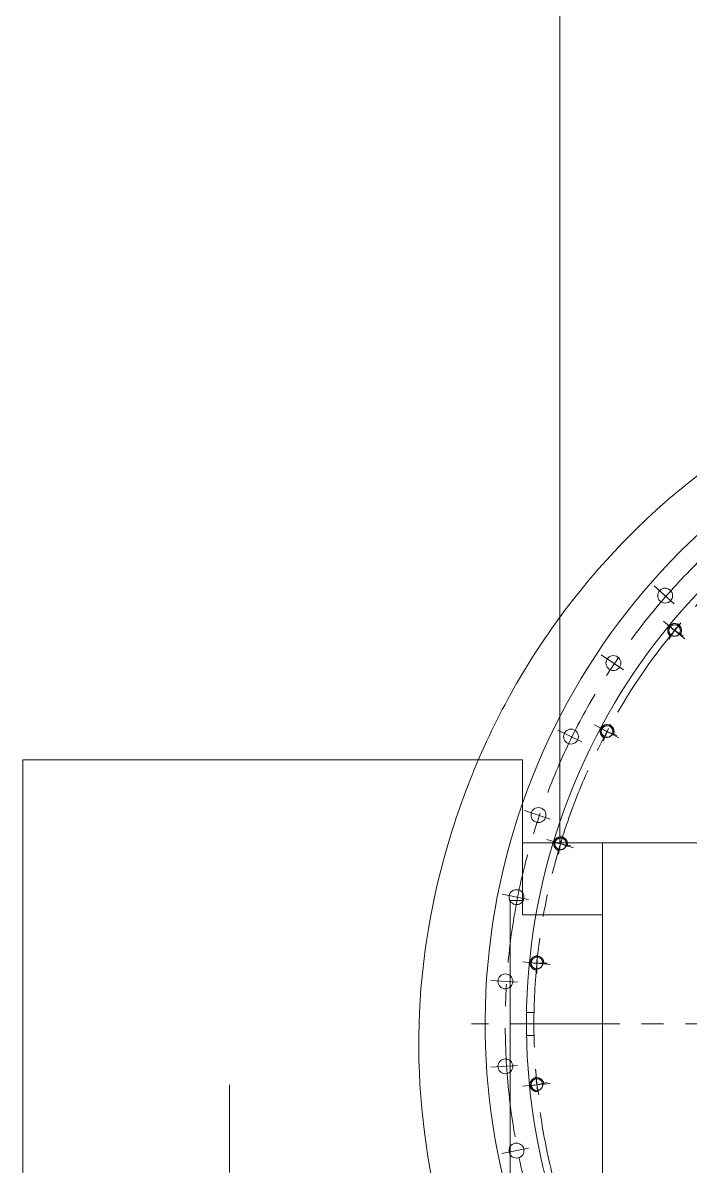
# Model space of a CAD drawing. Header units: inches. Extents: x 0 to 26418, y 0 to 20128.
# Drawn here: x 3079 to 3660, y 3853 to 4848 of the extents above; entities that cross this region are included whole.
import ezdxf

# ---------------------------------------------------------------- set-up
doc = ezdxf.new("R2010")
doc.units = ezdxf.units.IN
doc.header["$MEASUREMENT"] = 0
doc.linetypes.add('CENTER', pattern=[50.8, 31.75, -6.35, 6.35, -6.35])
doc.linetypes.add('点画线', pattern=[18, 12, -2, 2, -2])
for name, color, linetype, lineweight in [('CAXA1', 5, 'CENTER', 5), ('中心线层', 5, 'CENTER', 5), ('细实线层', 7, 'Continuous', 5)]:
    doc.layers.add(name, color=color, linetype=linetype, lineweight=lineweight)

msp = doc.modelspace()

# ---------------------------------------------------------------- linework, layer by layer
at = {"color": 7, "lineweight": 5}
for p, q in [((3546.45, 4134.48), (3546.45, 5036.75)), ((3640.5, 4320.68), (3640.44, 4320.37)), ((3640.58, 4320.99), (3640.5, 4320.68)), ((3640.67, 4321.29), (3640.58, 4320.99)), ((3640.78, 4321.58), (3640.67, 4321.29)), ((3640.9, 4321.87), (3640.78, 4321.58)), ((3641.04, 4322.15), (3640.9, 4321.87)), ((3641.2, 4322.43), (3641.04, 4322.15)), ((3641.36, 4322.69), (3641.2, 4322.43)), ((3641.55, 4322.95), (3641.36, 4322.69)), ((3641.74, 4323.2), (3641.55, 4322.95)), ((3641.95, 4323.43), (3641.74, 4323.2)), ((3642.17, 4323.66), (3641.95, 4323.43)), ((3642.4, 4323.87), (3642.17, 4323.66)), ((3642.64, 4324.07), (3642.4, 4323.87)), ((3642.89, 4324.26), (3642.64, 4324.07)), ((3643.15, 4324.43), (3642.89, 4324.26)), ((3643.42, 4324.59), (3643.15, 4324.43)), ((3643.7, 4324.74), (3643.42, 4324.59)), ((3643.98, 4324.87), (3643.7, 4324.74)), ((3644.28, 4324.99), (3643.98, 4324.87)), ((3644.57, 4325.09), (3644.28, 4324.99)), ((3644.88, 4325.17), (3644.57, 4325.09)), ((3645.18, 4325.24), (3644.88, 4325.17)), ((3645.49, 4325.3), (3645.18, 4325.24)), ((3645.8, 4325.33), (3645.49, 4325.3)), ((3646.12, 4325.35), (3645.8, 4325.33)), ((3646.43, 4325.36), (3646.12, 4325.35)), ((3646.75, 4325.35), (3646.43, 4325.36)), ((3647.06, 4325.32), (3646.75, 4325.35)), ((3647.37, 4325.27), (3647.06, 4325.32)), ((3647.68, 4325.21), (3647.37, 4325.27)), ((3647.98, 4325.13), (3647.68, 4325.21)), ((3648.28, 4325.04), (3647.98, 4325.13)), ((3648.58, 4324.93), (3648.28, 4325.04)), ((3648.86, 4324.81), (3648.58, 4324.93)), ((3649.15, 4324.67), (3648.86, 4324.81)), ((3649.42, 4324.51), (3649.15, 4324.67)), ((3649.69, 4324.35), (3649.42, 4324.51)), ((3649.94, 4324.17), (3649.69, 4324.35)), ((3649.69, 4324.35), (3649.69, 4324.35)), ((3650.19, 4323.97), (3649.94, 4324.17)), ((3650.43, 4323.76), (3650.19, 4323.97)), ((3650.65, 4323.55), (3650.43, 4323.76)), ((3650.86, 4323.31), (3650.65, 4323.55)), ((3651.06, 4323.07), (3650.86, 4323.31)), ((3651.25, 4322.82), (3651.06, 4323.07)), ((3651.43, 4322.56), (3651.25, 4322.82)), ((3651.59, 4322.29), (3651.43, 4322.56)), ((3651.73, 4322.01), (3651.59, 4322.29)), ((3651.87, 4321.73), (3651.73, 4322.01)), ((3651.98, 4321.44), (3651.87, 4321.73)), ((3652.08, 4321.14), (3651.98, 4321.44)), ((3652.17, 4320.84), (3652.08, 4321.14)), ((3652.24, 4320.53), (3652.17, 4320.84)), ((3640.37, 4319.75), (3640.35, 4319.44)), ((3640.35, 4319.44), (3640.36, 4319.12)), ((3640.36, 4319.12), (3640.38, 4318.81)), ((3640.39, 4320.06), (3640.37, 4319.75)), ((3640.38, 4318.81), (3640.41, 4318.5)), ((3640.44, 4320.37), (3640.39, 4320.06)), ((3640.41, 4318.5), (3640.47, 4318.19)), ((3640.47, 4318.19), (3640.54, 4317.88)), ((3640.54, 4317.88), (3640.62, 4317.58)), ((3640.62, 4317.58), (3640.72, 4317.28)), ((3640.72, 4317.28), (3640.84, 4316.99)), ((3640.84, 4316.99), (3640.97, 4316.7)), ((3640.97, 4316.7), (3641.12, 4316.43)), ((3641.12, 4316.43), (3641.28, 4316.16)), ((3641.28, 4316.16), (3641.45, 4315.9)), ((3641.45, 4315.9), (3641.64, 4315.64)), ((3641.64, 4315.64), (3641.84, 4315.4)), ((3641.84, 4315.4), (3642.05, 4315.17)), ((3642.05, 4315.17), (3642.28, 4314.95)), ((3642.28, 4314.95), (3642.52, 4314.75)), ((3642.52, 4314.75), (3642.76, 4314.55)), ((3642.76, 4314.55), (3643.02, 4314.37)), ((3643.02, 4314.37), (3643.55, 4315.16)), ((3643.02, 4314.37), (3643.02, 4314.37)), ((3643.55, 4315.16), (3643.55, 4315.16)), ((3643.55, 4315.16), (3643.77, 4315.02)), ((3643.77, 4315.02), (3644, 4314.89)), ((3644, 4314.89), (3644.24, 4314.77)), ((3644.24, 4314.77), (3644.48, 4314.67)), ((3644.48, 4314.67), (3644.73, 4314.57)), ((3644.73, 4314.57), (3644.98, 4314.5)), ((3644.98, 4314.5), (3645.24, 4314.43)), ((3645.24, 4314.43), (3645.5, 4314.38)), ((3645.5, 4314.38), (3645.76, 4314.34)), ((3645.76, 4314.34), (3646.02, 4314.32)), ((3646.02, 4314.32), (3646.29, 4314.31)), ((3646.29, 4314.31), (3646.55, 4314.31)), ((3646.55, 4314.31), (3646.81, 4314.33)), ((3646.81, 4314.33), (3647.08, 4314.36)), ((3647.08, 4314.36), (3647.34, 4314.4)), ((3647.34, 4314.4), (3647.6, 4314.46)), ((3647.6, 4314.46), (3647.85, 4314.53)), ((3647.85, 4314.53), (3648.1, 4314.62)), ((3648.1, 4314.62), (3648.35, 4314.72)), ((3648.35, 4314.72), (3648.59, 4314.83)), ((3648.59, 4314.83), (3648.82, 4314.95)), ((3648.82, 4314.95), (3649.05, 4315.09)), ((3649.05, 4315.09), (3649.27, 4315.23)), ((3649.27, 4315.23), (3649.48, 4315.39)), ((3649.48, 4315.39), (3649.68, 4315.56)), ((3649.68, 4315.56), (3649.88, 4315.74)), ((3649.88, 4315.74), (3650.06, 4315.93)), ((3650.06, 4315.93), (3650.24, 4316.13)), ((3650.24, 4316.13), (3650.4, 4316.34)), ((3650.4, 4316.34), (3650.55, 4316.55)), ((3650.55, 4316.55), (3650.55, 4316.55)), ((3650.55, 4316.55), (3651.34, 4316.03)), ((3651.34, 4316.03), (3651.51, 4316.29)), ((3651.34, 4316.03), (3651.34, 4316.03)), ((3651.51, 4316.29), (3651.66, 4316.56)), ((3651.66, 4316.56), (3651.8, 4316.85)), ((3651.8, 4316.85), (3651.93, 4317.14)), ((3651.93, 4317.14), (3652.03, 4317.43)), ((3652.03, 4317.43), (3652.13, 4317.73)), ((3652.13, 4317.73), (3652.2, 4318.03)), ((3652.2, 4318.03), (3652.27, 4318.34)), ((3652.29, 4320.22), (3652.24, 4320.53)), ((3652.27, 4318.34), (3652.31, 4318.65)), ((3652.33, 4319.91), (3652.29, 4320.22)), ((3652.31, 4318.65), (3652.34, 4318.97)), ((3652.35, 4319.59), (3652.33, 4319.91)), ((3652.34, 4318.97), (3652.35, 4319.28)), ((3652.35, 4319.28), (3652.35, 4319.59)), ((3581.56, 4231.81), (3581.54, 4231.5)), ((3581.54, 4231.5), (3581.54, 4231.18)), ((3581.54, 4231.18), (3581.56, 4230.87)), ((3581.59, 4232.12), (3581.56, 4231.81)), ((3581.64, 4232.43), (3581.59, 4232.12)), ((3581.71, 4232.74), (3581.64, 4232.43)), ((3581.79, 4233.04), (3581.71, 4232.74)), ((3581.88, 4233.34), (3581.79, 4233.04)), ((3582, 4233.64), (3581.88, 4233.34)), ((3582.13, 4233.92), (3582, 4233.64)), ((3582.27, 4234.2), (3582.13, 4233.92)), ((3582.42, 4234.48), (3582.27, 4234.2)), ((3582.6, 4234.74), (3582.42, 4234.48)), ((3582.78, 4234.99), (3582.6, 4234.74)), ((3582.98, 4235.24), (3582.78, 4234.99)), ((3583.19, 4235.47), (3582.98, 4235.24)), ((3583.41, 4235.69), (3583.19, 4235.47)), ((3583.64, 4235.9), (3583.41, 4235.69)), ((3583.89, 4236.1), (3583.64, 4235.9)), ((3584.14, 4236.29), (3583.89, 4236.1)), ((3584.41, 4236.46), (3584.14, 4236.29)), ((3584.68, 4236.61), (3584.41, 4236.46)), ((3584.96, 4236.76), (3584.68, 4236.61)), ((3585.24, 4236.88), (3584.96, 4236.76)), ((3585.54, 4237), (3585.24, 4236.88)), ((3585.84, 4237.09), (3585.54, 4237)), ((3586.14, 4237.17), (3585.84, 4237.09)), ((3586.45, 4237.24), (3586.14, 4237.17)), ((3586.76, 4237.29), (3586.45, 4237.24)), ((3587.07, 4237.32), (3586.76, 4237.29)), ((3587.38, 4237.34), (3587.07, 4237.32)), ((3587.7, 4237.34), (3587.38, 4237.34)), ((3588.01, 4237.32), (3587.7, 4237.34)), ((3588.32, 4237.29), (3588.01, 4237.32)), ((3588.63, 4237.24), (3588.32, 4237.29)), ((3588.94, 4237.17), (3588.63, 4237.24)), ((3589.24, 4237.09), (3588.94, 4237.17)), ((3589.54, 4237), (3589.24, 4237.09)), ((3589.84, 4236.88), (3589.54, 4237)), ((3590.12, 4236.76), (3589.84, 4236.88)), ((3589.84, 4236.88), (3589.84, 4236.88)), ((3590.4, 4236.61), (3590.12, 4236.76)), ((3590.68, 4236.46), (3590.4, 4236.61)), ((3590.94, 4236.29), (3590.68, 4236.46)), ((3591.19, 4236.1), (3590.94, 4236.29)), ((3591.44, 4235.9), (3591.19, 4236.1)), ((3591.67, 4235.69), (3591.44, 4235.9)), ((3591.89, 4235.47), (3591.67, 4235.69)), ((3592.1, 4235.24), (3591.89, 4235.47)), ((3592.3, 4234.99), (3592.1, 4235.24)), ((3592.49, 4234.74), (3592.3, 4234.99)), ((3592.66, 4234.48), (3592.49, 4234.74)), ((3592.81, 4234.2), (3592.66, 4234.48)), ((3592.96, 4233.92), (3592.81, 4234.2)), ((3593.08, 4233.64), (3592.96, 4233.92)), ((3593.2, 4233.34), (3593.08, 4233.64)), ((3593.29, 4233.04), (3593.2, 4233.34)), ((3593.37, 4232.74), (3593.29, 4233.04)), ((3593.44, 4232.43), (3593.37, 4232.74)), ((3593.49, 4232.12), (3593.44, 4232.43)), ((3593.52, 4231.81), (3593.49, 4232.12)), ((3593.54, 4231.5), (3593.52, 4231.81)), ((3593.52, 4230.87), (3593.54, 4231.18)), ((3593.54, 4231.18), (3593.54, 4231.5)), ((3581.56, 4230.87), (3581.59, 4230.56)), ((3581.59, 4230.56), (3581.64, 4230.25)), ((3581.64, 4230.25), (3581.71, 4229.94)), ((3581.71, 4229.94), (3581.79, 4229.64)), ((3581.79, 4229.64), (3581.88, 4229.34)), ((3581.88, 4229.34), (3582, 4229.04)), ((3582, 4229.04), (3582.13, 4228.76)), ((3582.13, 4228.76), (3582.27, 4228.48)), ((3582.27, 4228.48), (3582.42, 4228.21)), ((3582.42, 4228.21), (3582.6, 4227.94)), ((3582.6, 4227.94), (3582.78, 4227.69)), ((3582.78, 4227.69), (3582.98, 4227.44)), ((3582.98, 4227.44), (3583.19, 4227.21)), ((3583.19, 4227.21), (3583.41, 4226.99)), ((3583.41, 4226.99), (3583.64, 4226.78)), ((3583.64, 4226.78), (3583.89, 4226.58)), ((3583.89, 4226.58), (3584.14, 4226.4)), ((3584.14, 4226.4), (3584.41, 4226.22)), ((3584.41, 4226.22), (3584.68, 4226.07)), ((3584.68, 4226.07), (3584.96, 4225.92)), ((3584.96, 4225.92), (3585.24, 4225.8)), ((3585.24, 4225.8), (3585.61, 4226.67)), ((3585.24, 4225.8), (3585.24, 4225.8)), ((3585.61, 4226.67), (3585.61, 4226.67)), ((3585.61, 4226.67), (3585.85, 4226.58)), ((3585.85, 4226.58), (3586.11, 4226.5)), ((3586.11, 4226.5), (3586.36, 4226.43)), ((3586.36, 4226.43), (3586.62, 4226.37)), ((3586.62, 4226.37), (3586.88, 4226.33)), ((3586.88, 4226.33), (3587.14, 4226.3)), ((3587.14, 4226.3), (3587.41, 4226.29)), ((3587.41, 4226.29), (3587.67, 4226.29)), ((3587.67, 4226.29), (3587.94, 4226.3)), ((3587.94, 4226.3), (3588.2, 4226.33)), ((3588.2, 4226.33), (3588.46, 4226.37)), ((3588.46, 4226.37), (3588.72, 4226.43)), ((3588.72, 4226.43), (3588.98, 4226.5)), ((3588.98, 4226.5), (3589.23, 4226.58)), ((3589.23, 4226.58), (3589.47, 4226.67)), ((3589.47, 4226.67), (3589.72, 4226.78)), ((3589.72, 4226.78), (3589.95, 4226.9)), ((3589.95, 4226.9), (3590.18, 4227.03)), ((3590.18, 4227.03), (3590.4, 4227.18)), ((3590.4, 4227.18), (3590.62, 4227.33)), ((3590.62, 4227.33), (3590.82, 4227.5)), ((3590.82, 4227.5), (3591.02, 4227.68)), ((3591.02, 4227.68), (3591.21, 4227.86)), ((3591.21, 4227.86), (3591.38, 4228.06)), ((3591.38, 4228.06), (3591.55, 4228.26)), ((3591.55, 4228.26), (3591.7, 4228.48)), ((3591.7, 4228.48), (3591.85, 4228.7)), ((3591.85, 4228.7), (3591.98, 4228.93)), ((3591.98, 4228.93), (3592.1, 4229.17)), ((3592.1, 4229.17), (3592.21, 4229.41)), ((3592.21, 4229.41), (3592.21, 4229.41)), ((3592.21, 4229.41), (3593.08, 4229.04)), ((3593.08, 4229.04), (3593.2, 4229.34)), ((3593.08, 4229.04), (3593.08, 4229.04)), ((3593.2, 4229.34), (3593.29, 4229.64)), ((3593.29, 4229.64), (3593.37, 4229.94)), ((3593.37, 4229.94), (3593.44, 4230.25)), ((3593.44, 4230.25), (3593.49, 4230.56)), ((3593.49, 4230.56), (3593.52, 4230.87)), ((3078.52, 3768.92), (3078.52, 4206.68)), ((3513.67, 4206.68), (3078.52, 4206.68)), ((3513.67, 4071.67), (3513.67, 4206.68)), ((3546.45, 4134.48), (3513.67, 4134.48)), ((3541.04, 4133.78), (3541.03, 4133.46)), ((3541.03, 4133.46), (3541.04, 4133.15)), ((3541.06, 4134.09), (3541.04, 4133.78)), ((3541.04, 4133.15), (3541.07, 4132.83)), ((3541.09, 4134.4), (3541.06, 4134.09)), ((3541.07, 4132.83), (3541.12, 4132.52)), ((3541.15, 4134.71), (3541.09, 4134.4)), ((3541.12, 4132.52), (3541.18, 4132.22)), ((3541.22, 4135.02), (3541.15, 4134.71)), ((3541.18, 4132.22), (3541.26, 4131.91)), ((3541.3, 4135.32), (3541.22, 4135.02)), ((3541.26, 4131.91), (3541.35, 4131.61)), ((3541.4, 4135.62), (3541.3, 4135.32)), ((3541.35, 4131.61), (3541.46, 4131.32)), ((3541.52, 4135.91), (3541.4, 4135.62)), ((3541.65, 4136.19), (3541.52, 4135.91)), ((3541.8, 4136.47), (3541.65, 4136.19)), ((3541.96, 4136.74), (3541.8, 4136.47)), ((3542.13, 4137), (3541.96, 4136.74)), ((3542.32, 4137.25), (3542.13, 4137)), ((3542.52, 4137.5), (3542.32, 4137.25)), ((3542.73, 4137.73), (3542.52, 4137.5)), ((3542.96, 4137.95), (3542.73, 4137.73)), ((3543.19, 4138.15), (3542.96, 4137.95)), ((3543.44, 4138.35), (3543.19, 4138.15)), ((3543.7, 4138.53), (3543.44, 4138.35)), ((3543.96, 4138.7), (3543.7, 4138.53)), ((3544.24, 4138.85), (3543.96, 4138.7)), ((3544.52, 4138.99), (3544.24, 4138.85)), ((3544.81, 4139.11), (3544.52, 4138.99)), ((3545.1, 4139.22), (3544.81, 4139.11)), ((3545.4, 4139.31), (3545.1, 4139.22)), ((3545.71, 4139.39), (3545.4, 4139.31)), ((3546.01, 4139.45), (3545.71, 4139.39)), ((3546.33, 4139.5), (3546.01, 4139.45)), ((3546.64, 4139.53), (3546.33, 4139.5)), ((4580.59, 4134.48), (3546.45, 4134.48)), ((3546.95, 4139.54), (3546.64, 4139.53)), ((3547.27, 4139.54), (3546.95, 4139.54)), ((3547.58, 4139.51), (3547.27, 4139.54)), ((3547.89, 4139.48), (3547.58, 4139.51)), ((3548.2, 4139.42), (3547.89, 4139.48)), ((3548.51, 4139.36), (3548.2, 4139.42)), ((3548.2, 4139.42), (3548.2, 4139.42)), ((3548.81, 4139.27), (3548.51, 4139.36)), ((3549.11, 4139.17), (3548.81, 4139.27)), ((3549.4, 4139.05), (3549.11, 4139.17)), ((3549.68, 4138.92), (3549.4, 4139.05)), ((3549.96, 4138.77), (3549.68, 4138.92)), ((3550.23, 4138.61), (3549.96, 4138.77)), ((3550.49, 4138.44), (3550.23, 4138.61)), ((3550.75, 4138.25), (3550.49, 4138.44)), ((3550.99, 4138.05), (3550.75, 4138.25)), ((3551.22, 4137.84), (3550.99, 4138.05)), ((3551.44, 4137.61), (3551.22, 4137.84)), ((3551.64, 4137.38), (3551.44, 4137.61)), ((3551.56, 4131.31), (3551.67, 4131.55)), ((3551.84, 4137.13), (3551.64, 4137.38)), ((3551.67, 4131.55), (3551.77, 4131.79)), ((3551.77, 4131.79), (3551.86, 4132.04)), ((3552.02, 4136.87), (3551.84, 4137.13)), ((3551.86, 4132.04), (3551.93, 4132.3)), ((3551.93, 4132.3), (3551.99, 4132.55)), ((3551.99, 4132.55), (3551.99, 4132.55)), ((3551.99, 4132.55), (3552.92, 4132.37)), ((3552.19, 4136.61), (3552.02, 4136.87)), ((3552.34, 4136.33), (3552.19, 4136.61)), ((3552.48, 4136.05), (3552.34, 4136.33)), ((3552.6, 4135.76), (3552.48, 4136.05)), ((3552.71, 4135.47), (3552.6, 4135.76)), ((3552.81, 4135.17), (3552.71, 4135.47)), ((3552.88, 4134.86), (3552.81, 4135.17)), ((3552.94, 4134.56), (3552.88, 4134.86)), ((3552.92, 4132.37), (3552.97, 4132.68)), ((3552.92, 4132.37), (3552.92, 4132.37)), ((3552.99, 4134.25), (3552.94, 4134.56)), ((3552.97, 4132.68), (3553.01, 4132.99)), ((3553.02, 4133.93), (3552.99, 4134.25)), ((3553.01, 4132.99), (3553.03, 4133.3)), ((3553.03, 4133.62), (3553.02, 4133.93)), ((3553.03, 4133.3), (3553.03, 4133.62)), ((3583.52, 4134.48), (3583.52, 3326.75)), ((3541.46, 4131.32), (3541.58, 4131.03)), ((3541.58, 4131.03), (3541.72, 4130.75)), ((3541.72, 4130.75), (3541.87, 4130.47)), ((3541.87, 4130.47), (3542.04, 4130.21)), ((3542.04, 4130.21), (3542.22, 4129.95)), ((3542.22, 4129.95), (3542.42, 4129.7)), ((3542.42, 4129.7), (3542.62, 4129.47)), ((3542.62, 4129.47), (3542.84, 4129.24)), ((3542.84, 4129.24), (3543.07, 4129.03)), ((3543.07, 4129.03), (3543.32, 4128.83)), ((3543.32, 4128.83), (3543.57, 4128.64)), ((3543.57, 4128.64), (3543.83, 4128.47)), ((3543.83, 4128.47), (3544.1, 4128.3)), ((3544.1, 4128.3), (3544.38, 4128.16)), ((3544.38, 4128.16), (3544.66, 4128.03)), ((3544.66, 4128.03), (3544.95, 4127.91)), ((3544.95, 4127.91), (3545.25, 4127.81)), ((3545.25, 4127.81), (3545.55, 4127.72)), ((3545.55, 4127.72), (3545.86, 4127.66)), ((3545.86, 4127.66), (3546.04, 4128.58)), ((3545.86, 4127.66), (3545.86, 4127.66)), ((3546.04, 4128.58), (3546.04, 4128.58)), ((3546.04, 4128.58), (3546.31, 4128.54)), ((3546.31, 4128.54), (3546.57, 4128.51)), ((3546.57, 4128.51), (3546.83, 4128.49)), ((3546.83, 4128.49), (3547.1, 4128.49)), ((3547.1, 4128.49), (3547.36, 4128.5)), ((3547.36, 4128.5), (3547.62, 4128.52)), ((3547.62, 4128.52), (3547.89, 4128.56)), ((3547.89, 4128.56), (3548.15, 4128.61)), ((3548.15, 4128.61), (3548.4, 4128.68)), ((3548.4, 4128.68), (3548.65, 4128.76)), ((3548.65, 4128.76), (3548.9, 4128.85)), ((3548.9, 4128.85), (3549.15, 4128.95)), ((3549.15, 4128.95), (3549.38, 4129.07)), ((3549.38, 4129.07), (3549.61, 4129.2)), ((3549.61, 4129.2), (3549.84, 4129.34)), ((3549.84, 4129.34), (3550.05, 4129.49)), ((3550.05, 4129.49), (3550.26, 4129.66)), ((3550.26, 4129.66), (3550.46, 4129.83)), ((3550.46, 4129.83), (3550.65, 4130.01)), ((3550.65, 4130.01), (3550.83, 4130.21)), ((3550.83, 4130.21), (3551, 4130.41)), ((3551, 4130.41), (3551.16, 4130.62)), ((3551.16, 4130.62), (3551.3, 4130.84)), ((3551.3, 4130.84), (3551.44, 4131.07)), ((3551.44, 4131.07), (3551.56, 4131.31)), ((3503.11, 4084.19), (3503.11, 3817.23)), ((3503.11, 4084.19), (3513.67, 4084.19)), ((3583.52, 4071.67), (3513.67, 4071.67)), ((3520.9, 4032.16), (3520.78, 4031.87)), ((3521.03, 4032.44), (3520.9, 4032.16)), ((3521.18, 4032.72), (3521.03, 4032.44)), ((3521.35, 4032.98), (3521.18, 4032.72)), ((3521.52, 4033.24), (3521.35, 4032.98)), ((3521.72, 4033.49), (3521.52, 4033.24)), ((3521.92, 4033.73), (3521.72, 4033.49)), ((3522.14, 4033.96), (3521.92, 4033.73)), ((3522.36, 4034.17), (3522.14, 4033.96)), ((3522.6, 4034.38), (3522.36, 4034.17)), ((3522.85, 4034.57), (3522.6, 4034.38)), ((3523.11, 4034.75), (3522.85, 4034.57)), ((3523.38, 4034.91), (3523.11, 4034.75)), ((3523.65, 4035.06), (3523.38, 4034.91)), ((3523.94, 4035.2), (3523.65, 4035.06)), ((3524.23, 4035.32), (3523.94, 4035.2)), ((3524.52, 4035.42), (3524.23, 4035.32)), ((3524.83, 4035.51), (3524.52, 4035.42)), ((3525.13, 4035.58), (3524.83, 4035.51)), ((3525.44, 4035.64), (3525.13, 4035.58)), ((3525.75, 4035.68), (3525.44, 4035.64)), ((3526.06, 4035.71), (3525.75, 4035.68)), ((3526.38, 4035.72), (3526.06, 4035.71)), ((3526.69, 4035.71), (3526.38, 4035.72)), ((3526.38, 4035.72), (3526.38, 4035.72)), ((3527.01, 4035.68), (3526.69, 4035.71)), ((3527.32, 4035.64), (3527.01, 4035.68)), ((3527.63, 4035.58), (3527.32, 4035.64)), ((3527.93, 4035.51), (3527.63, 4035.58)), ((3528.23, 4035.42), (3527.93, 4035.51)), ((3528.53, 4035.32), (3528.23, 4035.42)), ((3528.82, 4035.2), (3528.53, 4035.32)), ((3529.1, 4035.06), (3528.82, 4035.2)), ((3529.38, 4034.91), (3529.1, 4035.06)), ((3529.65, 4034.75), (3529.38, 4034.91)), ((3529.91, 4034.57), (3529.65, 4034.75)), ((3530.15, 4034.38), (3529.91, 4034.57)), ((3530.39, 4034.17), (3530.15, 4034.38)), ((3530.62, 4033.96), (3530.39, 4034.17)), ((3530.84, 4033.73), (3530.62, 4033.96)), ((3531.04, 4033.49), (3530.84, 4033.73)), ((3531.23, 4033.24), (3531.04, 4033.49)), ((3531.41, 4032.98), (3531.23, 4033.24)), ((3531.57, 4032.72), (3531.41, 4032.98)), ((3531.72, 4032.44), (3531.57, 4032.72)), ((3531.86, 4032.16), (3531.72, 4032.44)), ((3531.98, 4031.87), (3531.86, 4032.16)), ((3520.39, 4030.03), (3520.38, 4029.72)), ((3520.38, 4029.72), (3520.39, 4029.4)), ((3520.41, 4030.34), (3520.39, 4030.03)), ((3520.39, 4029.4), (3520.41, 4029.09)), ((3520.45, 4030.65), (3520.41, 4030.34)), ((3520.41, 4029.09), (3520.45, 4028.78)), ((3520.51, 4030.96), (3520.45, 4030.65)), ((3520.45, 4028.78), (3520.51, 4028.47)), ((3520.58, 4031.27), (3520.51, 4030.96)), ((3520.51, 4028.47), (3520.58, 4028.16)), ((3520.67, 4031.57), (3520.58, 4031.27)), ((3520.58, 4028.16), (3520.67, 4027.86)), ((3520.78, 4031.87), (3520.67, 4031.57)), ((3520.67, 4027.86), (3520.78, 4027.57)), ((3520.78, 4027.57), (3520.9, 4027.27)), ((3520.9, 4027.27), (3521.03, 4026.99)), ((3521.03, 4026.99), (3521.18, 4026.72)), ((3521.18, 4026.72), (3521.35, 4026.45)), ((3521.35, 4026.45), (3521.52, 4026.19)), ((3521.52, 4026.19), (3521.72, 4025.94)), ((3521.72, 4025.94), (3521.92, 4025.7)), ((3521.92, 4025.7), (3522.14, 4025.47)), ((3522.14, 4025.47), (3522.36, 4025.26)), ((3522.36, 4025.26), (3522.6, 4025.05)), ((3522.6, 4025.05), (3522.85, 4024.86)), ((3522.85, 4024.86), (3523.11, 4024.68)), ((3523.11, 4024.68), (3523.38, 4024.52)), ((3523.38, 4024.52), (3523.65, 4024.37)), ((3523.65, 4024.37), (3523.94, 4024.23)), ((3523.94, 4024.23), (3524.23, 4024.11)), ((3524.23, 4024.11), (3524.52, 4024.01)), ((3524.52, 4024.01), (3524.83, 4023.92)), ((3524.83, 4023.92), (3525.13, 4023.85)), ((3525.13, 4023.85), (3525.44, 4023.79)), ((3525.44, 4023.79), (3525.75, 4023.75)), ((3525.75, 4023.75), (3526.06, 4023.72)), ((3526.06, 4023.72), (3526.38, 4023.72)), ((3526.38, 4024.66), (3526.64, 4024.67)), ((3526.38, 4023.72), (3526.38, 4024.66)), ((3526.38, 4024.66), (3526.38, 4024.66)), ((3526.38, 4023.72), (3526.38, 4023.72)), ((3526.64, 4024.67), (3526.91, 4024.69)), ((3526.91, 4024.69), (3527.17, 4024.72)), ((3527.17, 4024.72), (3527.43, 4024.77)), ((3527.43, 4024.77), (3527.69, 4024.83)), ((3527.69, 4024.83), (3527.94, 4024.91)), ((3527.94, 4024.91), (3528.19, 4025)), ((3528.19, 4025), (3528.43, 4025.1)), ((3528.43, 4025.1), (3528.67, 4025.21)), ((3528.67, 4025.21), (3528.9, 4025.34)), ((3528.9, 4025.34), (3529.13, 4025.48)), ((3529.13, 4025.48), (3529.35, 4025.63)), ((3529.35, 4025.63), (3529.56, 4025.79)), ((3529.56, 4025.79), (3529.76, 4025.96)), ((3529.76, 4025.96), (3529.95, 4026.14)), ((3529.95, 4026.14), (3530.13, 4026.33)), ((3530.13, 4026.33), (3530.31, 4026.54)), ((3530.31, 4026.54), (3530.47, 4026.75)), ((3530.47, 4026.75), (3530.62, 4026.96)), ((3530.62, 4026.96), (3530.75, 4027.19)), ((3530.75, 4027.19), (3530.88, 4027.42)), ((3530.88, 4027.42), (3530.99, 4027.66)), ((3530.99, 4027.66), (3531.1, 4027.9)), ((3531.1, 4027.9), (3531.18, 4028.15)), ((3531.18, 4028.15), (3531.26, 4028.41)), ((3531.26, 4028.41), (3531.32, 4028.66)), ((3531.32, 4028.66), (3531.37, 4028.92)), ((3531.37, 4028.92), (3531.4, 4029.19)), ((3531.4, 4029.19), (3531.42, 4029.45)), ((3531.42, 4029.45), (3531.43, 4029.72)), ((3531.43, 4029.72), (3531.43, 4029.72)), ((3531.43, 4029.72), (3532.38, 4029.72)), ((3532.08, 4031.57), (3531.98, 4031.87)), ((3532.17, 4031.27), (3532.08, 4031.57)), ((3532.25, 4030.96), (3532.17, 4031.27)), ((3532.3, 4030.65), (3532.25, 4030.96)), ((3532.35, 4030.34), (3532.3, 4030.65)), ((3532.37, 4030.03), (3532.35, 4030.34)), ((3532.38, 4029.72), (3532.37, 4030.03)), ((3532.38, 4029.72), (3532.38, 4029.72)), ((3523.87, 3986.79), (3517.34, 3986.79)), ((3523.87, 3966.79), (3517.34, 3966.79)), ((3520.39, 3924.25), (3520.38, 3923.94)), ((3520.38, 3923.94), (3520.38, 3923.62)), ((3520.38, 3923.62), (3520.4, 3923.31)), ((3520.42, 3924.56), (3520.39, 3924.25)), ((3520.4, 3923.31), (3520.44, 3923)), ((3520.47, 3924.87), (3520.42, 3924.56)), ((3520.44, 3923), (3520.49, 3922.69)), ((3520.53, 3925.18), (3520.47, 3924.87)), ((3520.49, 3922.69), (3520.56, 3922.38)), ((3520.6, 3925.49), (3520.53, 3925.18)), ((3520.7, 3925.79), (3520.6, 3925.49)), ((3520.81, 3926.08), (3520.7, 3925.79)), ((3520.93, 3926.37), (3520.81, 3926.08)), ((3521.07, 3926.65), (3520.93, 3926.37)), ((3521.22, 3926.92), (3521.07, 3926.65)), ((3521.39, 3927.19), (3521.22, 3926.92)), ((3521.57, 3927.45), (3521.39, 3927.19)), ((3521.77, 3927.69), (3521.57, 3927.45)), ((3521.97, 3927.93), (3521.77, 3927.69)), ((3522.19, 3928.15), (3521.97, 3927.93)), ((3522.42, 3928.37), (3522.19, 3928.15)), ((3522.66, 3928.57), (3522.42, 3928.37)), ((3522.92, 3928.76), (3522.66, 3928.57)), ((3523.18, 3928.93), (3522.92, 3928.76)), ((3523.45, 3929.09), (3523.18, 3928.93)), ((3523.72, 3929.24), (3523.45, 3929.09)), ((3524.01, 3929.37), (3523.72, 3929.24)), ((3524.3, 3929.49), (3524.01, 3929.37)), ((3524.6, 3929.59), (3524.3, 3929.49)), ((3524.9, 3929.67), (3524.6, 3929.59)), ((3525.21, 3929.74), (3524.9, 3929.67)), ((3525.52, 3929.79), (3525.21, 3929.74)), ((3525.21, 3929.74), (3525.21, 3929.74)), ((3525.83, 3929.83), (3525.52, 3929.79)), ((3526.14, 3929.85), (3525.83, 3929.83)), ((3526.46, 3929.86), (3526.14, 3929.85)), ((3526.77, 3929.84), (3526.46, 3929.86)), ((3527.08, 3929.82), (3526.77, 3929.84)), ((3527.39, 3929.77), (3527.08, 3929.82)), ((3527.7, 3929.71), (3527.39, 3929.77)), ((3528.01, 3929.63), (3527.7, 3929.71)), ((3528.31, 3929.54), (3528.01, 3929.63)), ((3528.6, 3929.43), (3528.31, 3929.54)), ((3528.89, 3929.31), (3528.6, 3929.43)), ((3529.17, 3929.17), (3528.89, 3929.31)), ((3529.45, 3929.01), (3529.17, 3929.17)), ((3529.71, 3928.85), (3529.45, 3929.01)), ((3529.97, 3928.66), (3529.71, 3928.85)), ((3530.22, 3928.47), (3529.97, 3928.66)), ((3530.45, 3928.26), (3530.22, 3928.47)), ((3530.68, 3928.04), (3530.45, 3928.26)), ((3530.89, 3927.81), (3530.68, 3928.04)), ((3531.09, 3927.57), (3530.89, 3927.81)), ((3531.28, 3927.32), (3531.09, 3927.57)), ((3531.16, 3922.23), (3531.24, 3922.49)), ((3531.24, 3922.49), (3531.31, 3922.74)), ((3531.45, 3927.06), (3531.28, 3927.32)), ((3531.31, 3922.74), (3531.36, 3923)), ((3531.33, 3924.84), (3532.26, 3925.03)), ((3531.38, 3924.58), (3531.33, 3924.84)), ((3531.33, 3924.84), (3531.33, 3924.84)), ((3531.36, 3923), (3531.4, 3923.26)), ((3531.41, 3924.32), (3531.38, 3924.58)), ((3531.4, 3923.26), (3531.42, 3923.53)), ((3531.43, 3924.06), (3531.41, 3924.32)), ((3531.42, 3923.53), (3531.43, 3923.79)), ((3531.43, 3923.79), (3531.43, 3924.06)), ((3531.61, 3926.79), (3531.45, 3927.06)), ((3531.76, 3926.51), (3531.61, 3926.79)), ((3531.89, 3926.23), (3531.76, 3926.51)), ((3532.01, 3925.93), (3531.89, 3926.23)), ((3532.11, 3925.64), (3532.01, 3925.93)), ((3532.19, 3925.33), (3532.11, 3925.64)), ((3532.26, 3925.03), (3532.19, 3925.33)), ((3532.26, 3925.03), (3532.26, 3925.03)), ((3520.56, 3922.38), (3520.65, 3922.08)), ((3520.65, 3922.08), (3520.75, 3921.78)), ((3520.75, 3921.78), (3520.87, 3921.49)), ((3520.87, 3921.49), (3521, 3921.2)), ((3521, 3921.2), (3521.14, 3920.93)), ((3521.14, 3920.93), (3521.3, 3920.66)), ((3521.3, 3920.66), (3521.48, 3920.39)), ((3521.48, 3920.39), (3521.67, 3920.14)), ((3521.67, 3920.14), (3521.87, 3919.9)), ((3521.87, 3919.9), (3522.08, 3919.67)), ((3522.08, 3919.67), (3522.31, 3919.45)), ((3522.31, 3919.45), (3522.54, 3919.24)), ((3522.54, 3919.24), (3522.79, 3919.05)), ((3522.79, 3919.05), (3523.05, 3918.87)), ((3523.05, 3918.87), (3523.31, 3918.7)), ((3523.31, 3918.7), (3523.58, 3918.55)), ((3523.58, 3918.55), (3523.87, 3918.41)), ((3523.87, 3918.41), (3524.16, 3918.28)), ((3524.16, 3918.28), (3524.45, 3918.18)), ((3524.45, 3918.18), (3524.75, 3918.08)), ((3524.75, 3918.08), (3525.05, 3918)), ((3525.05, 3918), (3525.36, 3917.94)), ((3525.36, 3917.94), (3525.67, 3917.9)), ((3525.67, 3917.9), (3525.99, 3917.87)), ((3525.99, 3917.87), (3526.3, 3917.86)), ((3526.3, 3917.86), (3526.61, 3917.86)), ((3526.61, 3917.86), (3526.93, 3917.88)), ((3526.93, 3917.88), (3527.24, 3917.92)), ((3527.24, 3917.92), (3527.55, 3917.97)), ((3527.36, 3918.9), (3527.62, 3918.96)), ((3527.55, 3917.97), (3527.36, 3918.9)), ((3527.36, 3918.9), (3527.36, 3918.9)), ((3527.55, 3917.97), (3527.55, 3917.97)), ((3527.62, 3918.96), (3527.88, 3919.03)), ((3527.88, 3919.03), (3528.13, 3919.12)), ((3528.13, 3919.12), (3528.37, 3919.21)), ((3528.37, 3919.21), (3528.61, 3919.33)), ((3528.61, 3919.33), (3528.85, 3919.45)), ((3528.85, 3919.45), (3529.07, 3919.58)), ((3529.07, 3919.58), (3529.29, 3919.73)), ((3529.29, 3919.73), (3529.51, 3919.89)), ((3529.51, 3919.89), (3529.71, 3920.06)), ((3529.71, 3920.06), (3529.9, 3920.24)), ((3529.9, 3920.24), (3530.09, 3920.43)), ((3530.09, 3920.43), (3530.26, 3920.63)), ((3530.26, 3920.63), (3530.43, 3920.83)), ((3530.43, 3920.83), (3530.58, 3921.05)), ((3530.58, 3921.05), (3530.72, 3921.27)), ((3530.72, 3921.27), (3530.85, 3921.5)), ((3530.85, 3921.5), (3530.97, 3921.74)), ((3530.97, 3921.74), (3531.07, 3921.98)), ((3531.07, 3921.98), (3531.16, 3922.23))]:
    msp.add_line(p, q, dxfattribs=at)
for centre, radius in [((3638.08, 4349.69), 6.5), ((3646.35, 4319.36), 5.05), ((3593.05, 4291.01), 6.5), ((3556.06, 4226.94), 6.5), ((3587.54, 4231.34), 5.05), ((3527.74, 4158.6), 6.5), ((3547.03, 4133.54), 5.05), ((3508.59, 4087.15), 6.5), ((3526.38, 4029.72), 5.05), ((3498.93, 4013.81), 6.5), ((3498.93, 3939.83), 6.5), ((3526.38, 3923.86), 5.05), ((3508.58, 3866.49), 6.5)]:
    msp.add_circle(centre, radius, dxfattribs=at)
for centre, radius, start, end in [((4063.78, 3976.79), 582.5, 301.35579, 238.58501), ((4063.25, 3976.79), 546, 303.50842, 236.55604)]:
    msp.add_arc(centre, radius, start, end, dxfattribs=at)
msp.add_open_spline([(4478.58, 4391.59), (4443.49, 4429.16), (4363.33, 4496.48), (4220.7, 4564.04), (4063.25, 4591.2), (3902.94, 4574.79), (3750.86, 4517.6), (3617.58, 4422.13), (3512.8, 4294.15), (3444.25, 4142.25), (3415.61, 3976.34), (3435.07, 3807.87), (3495.96, 3648.67), (3597.19, 3509.91), (3731.64, 3401.31), (3890.72, 3330.93), (4063.7, 3303.42), (4238.96, 3322.51), (4404.48, 3386.32), (4548.54, 3491.77), (4661.39, 3631.55), (4734.59, 3796.86), (4752.87, 3916.58), (4754.54, 3976.52)], degree=3, knots=[0, 0, 0, 0, 6187.666026, 12450.355458, 18783.77638, 25175.55398, 31622.065679, 38124.713595, 44683.237858, 51298.550922, 57973.870728, 64697.019294, 71462.748657, 78273.501796, 85129.278897, 92030.080145, 98977.285843, 105969.701152, 113006.622999, 120087.951186, 127214.495945, 134386.492849, 141603.663266, 141603.663266, 141603.663266, 141603.663266], dxfattribs=at)
at = {"layer": 'CAXA1', "linetype": 'CENTER', "lineweight": 5, "ltscale": 3}
for p, q in [((3646.06, 4342.7), (3628.4, 4358.18)), ((3655.33, 4311.99), (3636.61, 4327.36)), ((3601.87, 4285.11), (3582.34, 4298.16)), ((3565.57, 4222.25), (3544.5, 4232.64)), ((3597.78, 4225.87), (3576.42, 4237.28)), ((3537.79, 4155.19), (3515.55, 4162.74)), ((3558.14, 4130.17), (3534.96, 4137.2)), ((3519, 4085.08), (3495.96, 4089.66)), ((3537.93, 4028.58), (3513.83, 4030.95)), ((3509.52, 4013.11), (3486.08, 4014.65)), ((4665.38, 3976.79), (3469.38, 3976.79)), ((3509.52, 3940.53), (3486.08, 3938.99)), ((3258.52, 3390.03), (3258.52, 3923.83)), ((3537.93, 3925), (3513.83, 3922.62)), ((3518.99, 3868.56), (3495.95, 3863.98))]:
    msp.add_line(p, q, dxfattribs=at)
for radius in [565, 540]:
    msp.add_circle((4063.78, 3976.79), radius, dxfattribs=at)
at = {"layer": '中心线层', "color": 7, "linetype": '点画线', "lineweight": 5}
for p, q in [((3653.84, 4314.36), (3638.87, 4324.36)), ((3641.35, 4311.88), (3651.35, 4326.84)), ((3595.86, 4227.9), (3579.23, 4234.78)), ((3584.1, 4223.03), (3590.98, 4239.66)), ((3545.27, 4124.71), (3548.79, 4142.37)), ((3555.86, 4131.78), (3538.2, 4135.3)), ((3526.38, 4020.72), (3526.38, 4038.72)), ((3535.38, 4029.72), (3517.38, 4029.72)), ((3528.13, 3915.03), (3524.62, 3932.68)), ((3535.21, 3925.61), (3517.55, 3922.1))]:
    msp.add_line(p, q, dxfattribs=at)
at = {"layer": '细实线层', "color": 7, "lineweight": 5}
for centre, start, end in [((3646.35, 4319.36), 316.25, 236.25), ((3587.54, 4231.34), 327.5, 247.5), ((3547.03, 4133.54), 338.75, 258.75), ((3526.38, 4029.72), 350, 270), ((3526.38, 3923.86), 1.25, 281.25)]:
    msp.add_arc(centre, 6, start, end, dxfattribs=at)

doc.saveas('drawing.dxf')
